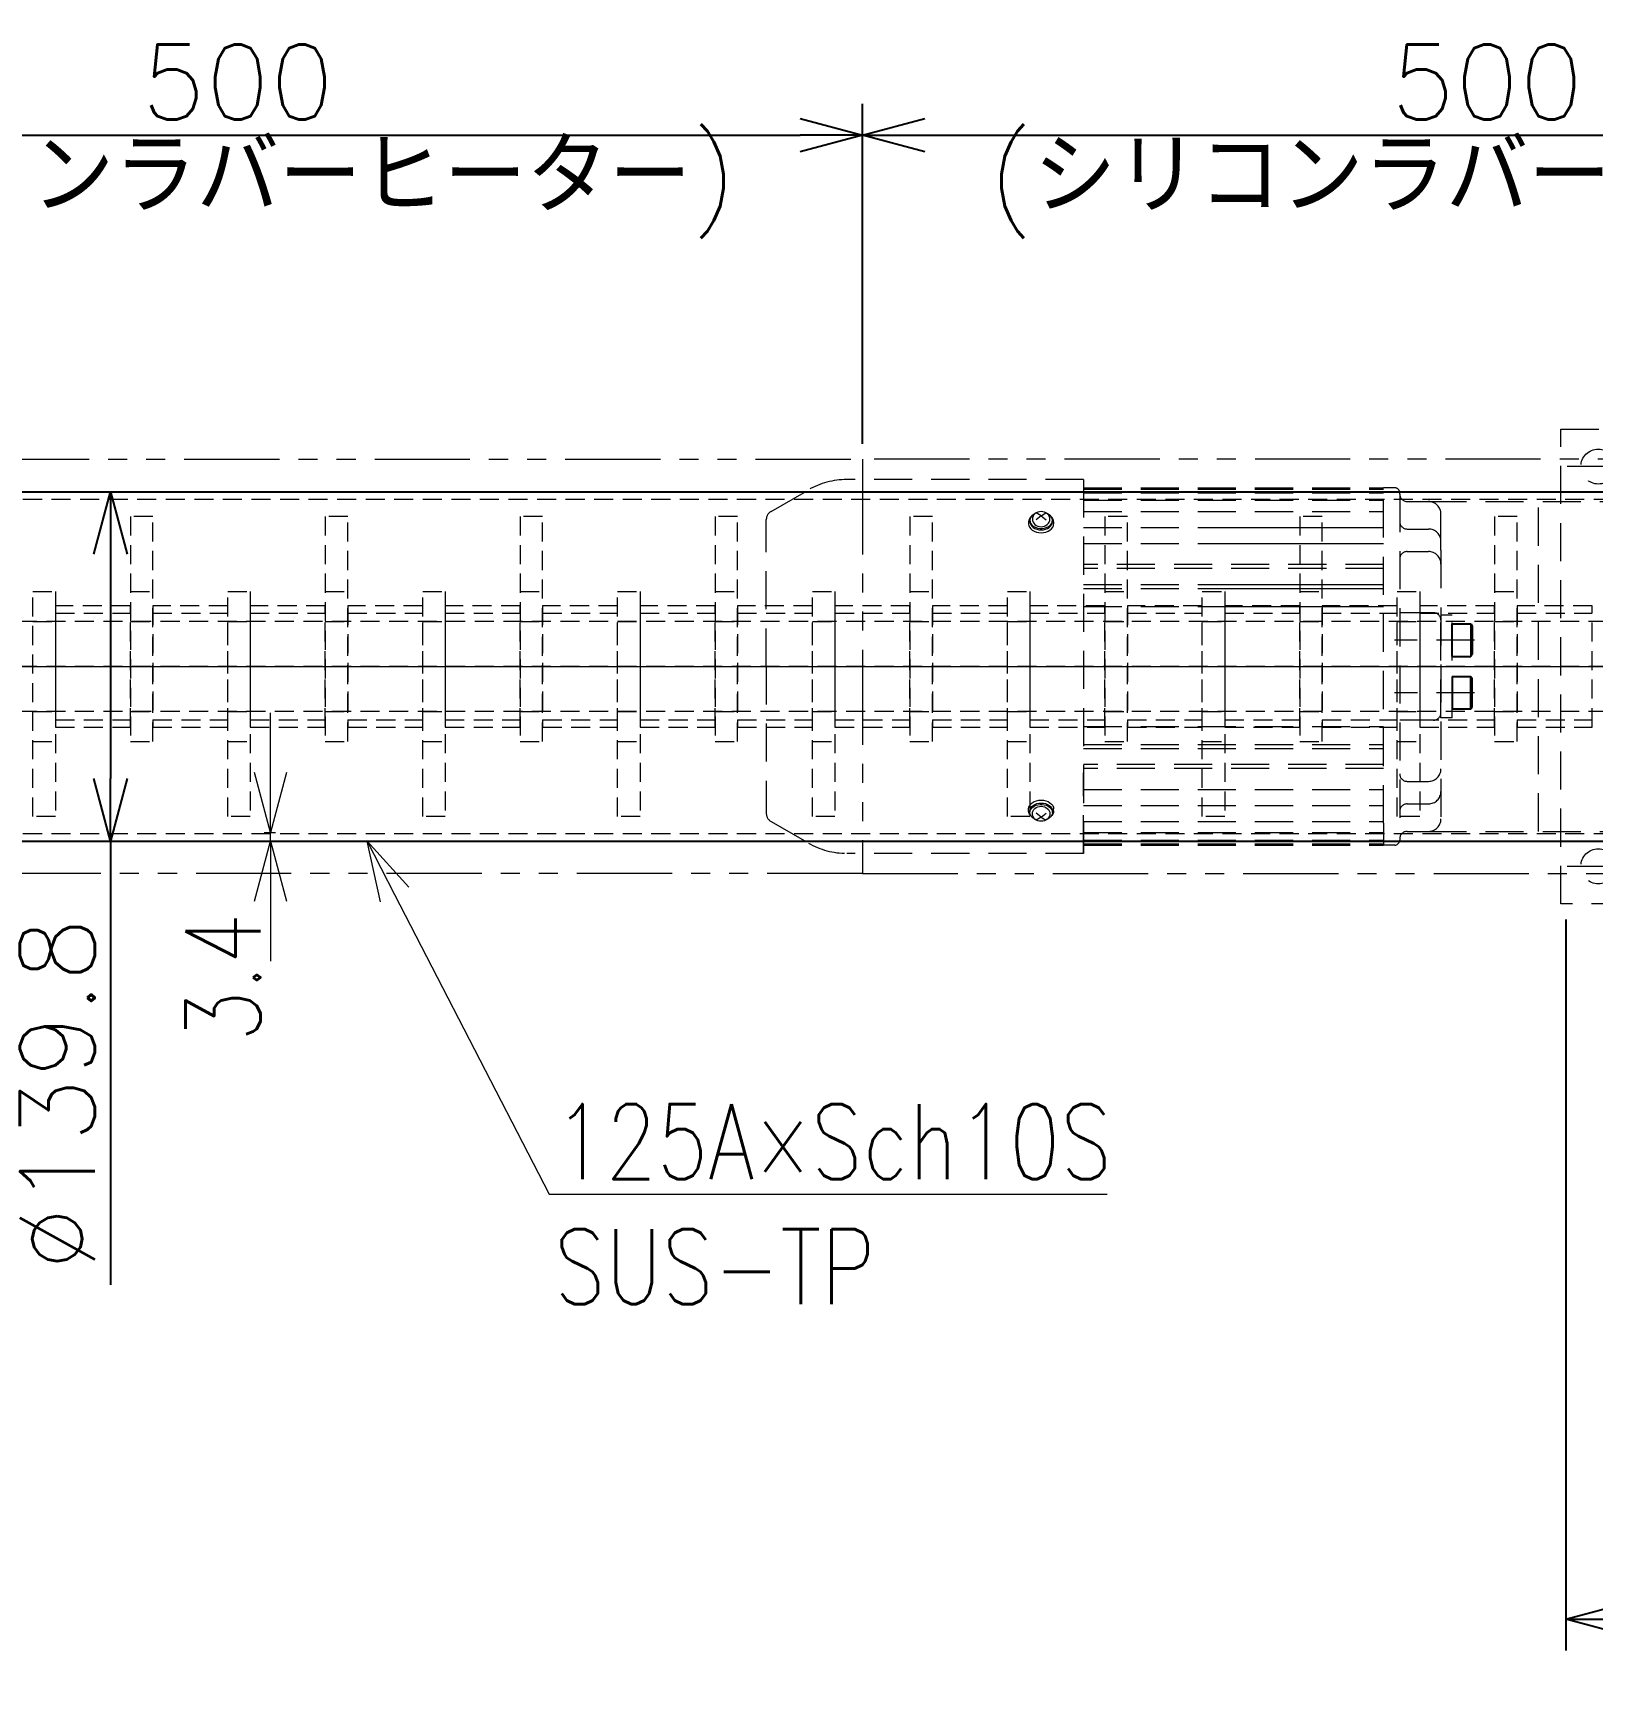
# Model space of a CAD drawing. Header units: millimetres. Extents: x 0 to 38884, y -3675 to 8056.
# Drawn here: x 26723 to 27347, y 4116 to 4775 of the extents above; entities that cross this region are included whole.
import ezdxf
from ezdxf import colors
from ezdxf.entities.mleader import LeaderData, LeaderLine
from ezdxf.math import Vec2, Vec3

# ---------------------------------------------------------------- set-up
doc = ezdxf.new("R2010")
doc.units = ezdxf.units.MM
doc.header["$LTSCALE"] = 2.4
doc.header["$PDMODE"] = 99
doc.header["$PDSIZE"] = 1
for name, pattern in [('CENTER2', [28.575, 19.05, -3.175, 3.175, -3.175]), ('HIDDEN', [9.525, 6.35, -3.175]), ('HIDDEN2', [4.7625, 3.175, -1.5875]), ('PHANTOM2', [31.75, 15.875, -3.175, 3.175, -3.175, 3.175, -3.175])]:
    doc.linetypes.add(name, pattern=pattern)
for name, color, linetype, lineweight in [('03_かくれ線', 6, 'HIDDEN2', 13), ('04_HIDDEN', 2, 'HIDDEN', 13), ('04_中心線', 1, 'CENTER2', 9), ('05_CENTER', 4, 'CENTER2', 13), ('06_PHANTOM', 2, 'PHANTOM2', 13), ('07_寸法線', 3, 'Continuous', 9), ('08_DIM', 3, 'Continuous', 13)]:
    doc.layers.add(name, color=color, linetype=linetype, lineweight=lineweight)
doc.styles.add('KSS_TXT', font='txt.shx', dxfattribs={"bigfont": 'extfont2.shx'})
doc.styles.add('寸法用', font='simplex.shx', dxfattribs={"width": 0.8, "bigfont": '@extfont2.shx'})
doc.dimstyles.new('KSS_DIM', dxfattribs={"dimscale": 2, "dimtxt": 3, "dimasz": 2.5, "dimexe": 1.25, "dimexo": 0.625, "dimtad": 1, "dimdsep": 46, "dimtxsty": 'KSS_TXT', "dimblk": 'OPEN30', "dimcen": 0, "dimazin": 2, "dimtfac": 0.75, "dimtmove": 0, "dimatfit": 3, "dimldrblk": 'OPEN30', "dimfxl": 1.25, "dimtolj": 1, "dimarcsym": 0})
doc.dimstyles.new('機械製図用', dxfattribs={"dimtxt": 3.5, "dimasz": 3.5, "dimexe": 2, "dimexo": 0, "dimgap": 1.2, "dimtad": 1, "dimdsep": 46, "dimtxsty": '寸法用', "dimblk": 'OPEN30', "dimcen": 0, "dimclrd": 256, "dimclre": 256, "dimclrt": 7, "dimazin": 2, "dimtm": 1e-09, "dimtfac": 0.75, "dimtmove": 0, "dimatfit": 3, "dimldrblk": 'OPEN30', "dimfxl": 1, "dimlwd": -1, "dimlwe": -1, "dimarcsym": 0})

# ---------------------------------------------------------------- blocks, each defined once
blk = doc.blocks.new('_Open30')
at = {"color": 0, "linetype": 'ByBlock', "lineweight": -2}
for p, q in [((-1, 0.268), (0, 0)), ((0, 0), (-1, -0.268)), ((0, 0), (-1, 0))]:
    blk.add_line(p, q, dxfattribs=at)
blk = doc.blocks.new('*D1161')
at = {"layer": '08_DIM', "color": 0, "lineweight": -2, "transparency": 16777216}
for p, q in [((27336.21, 4419.94), (27336.21, 4127.43)), ((28174.21, 4419.94), (28174.21, 4127.43)), ((27361.21, 4139.93), (28149.21, 4139.93))]:
    blk.add_line(p, q, dxfattribs=at)
at = {"layer": 'Defpoints', "color": 0, "transparency": 16777216}
for p in [(27336.21, 4426.19), (28174.21, 4426.19), (28174.21, 4139.93)]:
    blk.add_point(p, dxfattribs=at)
at = {"layer": '08_DIM', "color": 0, "lineweight": -2, "transparency": 16777216, "xscale": 25, "yscale": 25, "zscale": 25, "rotation": 180}
blk.add_blockref('_Open30', (27336.21, 4139.93), dxfattribs=at)
at = {"layer": '08_DIM', "color": 0, "lineweight": -2, "transparency": 16777216, "xscale": 25, "yscale": 25, "zscale": 25}
blk.add_blockref('_Open30', (28174.21, 4139.93), dxfattribs=at)
at = {"layer": '08_DIM', "color": 0, "transparency": 16777216, "insert": (27755.21, 4161.18), "char_height": 30, "attachment_point": 5, "style": 'KSS_TXT'}
blk.add_mtext('\\A1;838', dxfattribs=at)
blk = doc.blocks.new('*D1205')
at = {"layer": '08_DIM', "color": 0, "lineweight": -2, "transparency": 16777216}
for p, q in [((27054.71, 4610.34), (27054.71, 4746.28)), ((27554.71, 4610.34), (27554.71, 4746.28)), ((27079.71, 4733.78), (27529.71, 4733.78))]:
    blk.add_line(p, q, dxfattribs=at)
at = {"layer": 'Defpoints', "color": 0, "transparency": 16777216}
for p in [(27554.71, 4733.78), (27054.71, 4604.09), (27554.71, 4604.09)]:
    blk.add_point(p, dxfattribs=at)
at = {"layer": '08_DIM', "color": 0, "lineweight": -2, "transparency": 16777216, "xscale": 25, "yscale": 25, "zscale": 25, "rotation": 180}
blk.add_blockref('_Open30', (27054.71, 4733.78), dxfattribs=at)
at = {"layer": '08_DIM', "color": 0, "lineweight": -2, "transparency": 16777216, "xscale": 25, "yscale": 25, "zscale": 25}
blk.add_blockref('_Open30', (27554.71, 4733.78), dxfattribs=at)
at = {"layer": '08_DIM', "color": 0, "transparency": 16777216, "char_height": 30, "attachment_point": 5, "style": 'KSS_TXT'}
for s, insert in [('\\A1;500', (27304.71, 4755.03)), ('\\A1;(シリコンラバーヒーター)', (27304.71, 4712.53))]:
    blk.add_mtext(s, dxfattribs=dict(at, insert=insert))
blk = doc.blocks.new('*D1206')
at = {"layer": '08_DIM', "color": 0, "lineweight": -2, "transparency": 16777216}
for p, q in [((26554.71, 4610.34), (26554.71, 4746.28)), ((27054.71, 4610.34), (27054.71, 4746.28)), ((26579.71, 4733.78), (27029.71, 4733.78))]:
    blk.add_line(p, q, dxfattribs=at)
at = {"layer": 'Defpoints', "color": 0, "transparency": 16777216}
for p in [(27054.71, 4733.78), (26554.71, 4604.09), (27054.71, 4604.09)]:
    blk.add_point(p, dxfattribs=at)
at = {"layer": '08_DIM', "color": 0, "lineweight": -2, "transparency": 16777216, "xscale": 25, "yscale": 25, "zscale": 25, "rotation": 180}
blk.add_blockref('_Open30', (26554.71, 4733.78), dxfattribs=at)
at = {"layer": '08_DIM', "color": 0, "lineweight": -2, "transparency": 16777216, "xscale": 25, "yscale": 25, "zscale": 25}
blk.add_blockref('_Open30', (27054.71, 4733.78), dxfattribs=at)
at = {"layer": '08_DIM', "color": 0, "transparency": 16777216, "char_height": 30, "attachment_point": 5, "style": 'KSS_TXT'}
for s, insert in [('\\A1;500', (26804.71, 4755.03)), ('\\A1;(シリコンラバーヒーター)', (26804.71, 4712.53))]:
    blk.add_mtext(s, dxfattribs=dict(at, insert=insert))
blk = doc.blocks.new('*D1185')
at = {"layer": '08_DIM', "color": 0, "lineweight": -2, "transparency": 16777216}
for p, q in [((28211.21, 4437.44), (28211.21, 3666.91)), ((24931.71, 3879.94), (24931.71, 3666.91)), ((24956.71, 3679.41), (28186.21, 3679.41))]:
    blk.add_line(p, q, dxfattribs=at)
at = {"layer": 'Defpoints', "color": 0, "transparency": 16777216}
for p in [(28211.21, 4443.69), (24931.71, 3886.19), (28211.21, 3679.41)]:
    blk.add_point(p, dxfattribs=at)
at = {"layer": '08_DIM', "color": 0, "lineweight": -2, "transparency": 16777216, "xscale": 25, "yscale": 25, "zscale": 25, "rotation": 180}
blk.add_blockref('_Open30', (24931.71, 3679.41), dxfattribs=at)
at = {"layer": '08_DIM', "color": 0, "lineweight": -2, "transparency": 16777216, "xscale": 25, "yscale": 25, "zscale": 25}
blk.add_blockref('_Open30', (28211.21, 3679.41), dxfattribs=at)
at = {"layer": '08_DIM', "color": 0, "transparency": 16777216, "insert": (26571.46, 3700.66), "char_height": 30, "attachment_point": 5, "style": 'KSS_TXT'}
blk.add_mtext('\\A1;3279.5', dxfattribs=at)
blk = doc.blocks.new('*D1192')
at = {"layer": '08_DIM', "color": 0, "lineweight": -2, "transparency": 16777216}
for p, q in [((26743.87, 4591.09), (26766.23, 4591.09)), ((26753.73, 4566.09), (26753.73, 4476.29)), ((26743.87, 4451.29), (26766.23, 4451.29)), ((26753.73, 4451.29), (26753.73, 4273.79))]:
    blk.add_line(p, q, dxfattribs=at)
at = {"layer": 'Defpoints', "color": 0, "transparency": 16777216}
for p in [(26737.62, 4591.09), (26737.62, 4451.29), (26753.73, 4451.29)]:
    blk.add_point(p, dxfattribs=at)
at = {"layer": '08_DIM', "color": 0, "lineweight": -2, "transparency": 16777216, "xscale": 25, "yscale": 25, "zscale": 25}
for p, rotation in [((26753.73, 4591.09), 90), ((26753.73, 4451.29), 270)]:
    blk.add_blockref('_Open30', p, dxfattribs=dict(at, rotation=rotation))
at = {"layer": '08_DIM', "color": 0, "transparency": 16777216, "insert": (26732.48, 4350.04), "char_height": 30, "attachment_point": 5, "rotation": 90, "style": 'KSS_TXT'}
blk.add_mtext('\\A1;%%C139.8', dxfattribs=at)
blk = doc.blocks.new('*D1196')
at = {"layer": '08_DIM', "color": 0, "lineweight": -2, "transparency": 16777216}
for p, q in [((28211.21, 4437.44), (28211.21, 3755.72)), ((26474.71, 4409.94), (26474.71, 3755.72)), ((26499.71, 3768.22), (28186.21, 3768.22))]:
    blk.add_line(p, q, dxfattribs=at)
at = {"layer": 'Defpoints', "color": 0, "transparency": 16777216}
for p in [(28211.21, 4443.69), (26474.71, 4416.19), (28211.21, 3768.22)]:
    blk.add_point(p, dxfattribs=at)
at = {"layer": '08_DIM', "color": 0, "lineweight": -2, "transparency": 16777216, "xscale": 25, "yscale": 25, "zscale": 25, "rotation": 180}
blk.add_blockref('_Open30', (26474.71, 3768.22), dxfattribs=at)
at = {"layer": '08_DIM', "color": 0, "lineweight": -2, "transparency": 16777216, "xscale": 25, "yscale": 25, "zscale": 25}
blk.add_blockref('_Open30', (28211.21, 3768.22), dxfattribs=at)
at = {"layer": '08_DIM', "color": 0, "transparency": 16777216, "insert": (27342.96, 3789.47), "char_height": 30, "attachment_point": 5, "style": 'KSS_TXT'}
blk.add_mtext('\\A1;1736.5', dxfattribs=at)
blk = doc.blocks.new('A$C5D2D39D7_1')
at = {"color": 0, "transparency": 33554559}
for p, q in [((-536, 74.8), (-630.75, 74.8)), ((-536, 74.8), (-630.75, 74.8)), ((-536, 74.8), (-536, -74.8)), ((-661.1, 62.04), (-646.15, 70.67)), ((-661.1, 62.04), (-646.15, 70.67)), ((-536, 71.5), (-416, 71.5)), ((-536, 71), (-416, 71)), ((-536, 69.5), (-416, 69.5)), ((-536, 66.5), (-416, 66.5)), ((-411.5, 71.5), (-416, 71.5)), ((-416, -62.75), (-416, 71.5)), ((-409.5, 69), (-409.5, 69.5)), ((-409.5, 69), (-409.5, -69)), ((-406.5, 66), (-398, 66)), ((-406.5, 66), (-398, 66)), ((-398, 66), (-305, 66)), ((-354, -66), (-354, 66)), ((-557.25, 59.7), (-557.66, 59.12)), ((-557.12, 59.69), (-557.39, 59.12)), ((-556.69, 60.22), (-557.25, 59.7)), ((-556.7, 60.22), (-557.12, 59.69)), ((-556.16, 60.68), (-556.7, 60.22)), ((-556.43, 59.53), (-556.5, 58.94)), ((-556.23, 60.1), (-556.43, 59.53)), ((-555.91, 60.62), (-556.23, 60.1)), ((-555.5, 61.05), (-556.16, 60.68)), ((-555.47, 61.07), (-555.91, 60.62)), ((-554.94, 61.45), (-555.47, 61.07)), ((-553, 60.25), (-555, 58.67)), ((-554.34, 61.73), (-554.94, 61.45)), ((-553, 60.25), (-554.93, 61.46)), ((-553.68, 61.9), (-554.34, 61.73)), ((-553, 61.95), (-553.68, 61.9)), ((-552.32, 61.9), (-553, 61.95)), ((-553, 60.25), (-551.07, 61.46)), ((-553, 60.25), (-551, 58.67)), ((-551.66, 61.73), (-552.32, 61.9)), ((-551.06, 61.45), (-551.66, 61.73)), ((-550.53, 61.07), (-551.06, 61.45)), ((-550.09, 60.62), (-550.53, 61.07)), ((-549.84, 60.68), (-550.5, 61.05)), ((-549.77, 60.1), (-550.09, 60.62)), ((-549.3, 60.22), (-549.84, 60.68)), ((-549.57, 59.53), (-549.77, 60.1)), ((-549.5, 58.94), (-549.57, 59.53)), ((-548.75, 59.7), (-549.31, 60.22)), ((-548.88, 59.69), (-549.3, 60.22)), ((-548.61, 59.12), (-548.88, 59.69)), ((-548.34, 59.12), (-548.75, 59.7)), ((-536, 62), (-416, 62)), ((-393, 46.5), (-393, 61)), ((-663, 0), (-663, 58.75)), ((-663, 0), (-663, 58.75)), ((-557.91, 58.49), (-558, 57.84)), ((-558, 57.84), (-558, 57.02)), ((-558, 57.02), (-557.9, 56.33)), ((-557.66, 59.12), (-557.91, 58.49)), ((-557.9, 56.33), (-557.62, 55.67)), ((-557.62, 55.67), (-557.16, 55.06)), ((-557.39, 59.12), (-557.5, 58.52)), ((-557.5, 58.52), (-557.45, 57.92)), ((-557.5, 58.41), (-557.5, 57.84)), ((-557.5, 57.84), (-557.41, 57.22)), ((-557.45, 57.92), (-557.24, 57.34)), ((-557.41, 57.22), (-557.16, 56.62)), ((-557.24, 57.34), (-556.88, 56.8)), ((-557.16, 56.62), (-556.74, 56.07)), ((-557.16, 55.06), (-556.54, 54.52)), ((-556.88, 56.8), (-556.38, 56.31)), ((-556.74, 56.07), (-556.18, 55.59)), ((-556.54, 54.52), (-555.78, 54.09)), ((-556.5, 58.94), (-556.43, 58.36)), ((-556.43, 58.36), (-556.23, 57.79)), ((-556.38, 56.31), (-555.77, 55.9)), ((-556.23, 57.79), (-555.91, 57.27)), ((-556.18, 55.59), (-555.5, 55.2)), ((-555.91, 57.27), (-555.47, 56.81)), ((-555.78, 54.09), (-554.91, 53.76)), ((-555.77, 55.9), (-555.05, 55.57)), ((-555.5, 55.2), (-554.72, 54.9)), ((-555.47, 56.81), (-554.94, 56.44)), ((-555.05, 55.57), (-554.26, 55.35)), ((-554.94, 56.44), (-554.34, 56.16)), ((-554.91, 53.76), (-553.98, 53.56)), ((-554.72, 54.9), (-553.88, 54.72)), ((-554.34, 56.16), (-553.68, 55.99)), ((-554.26, 55.35), (-553.42, 55.24)), ((-553.98, 53.56), (-553, 53.49)), ((-553.88, 54.72), (-553, 54.66)), ((-553.68, 55.99), (-553, 55.93)), ((-553.42, 55.24), (-552.58, 55.24)), ((-553, 55.93), (-552.32, 55.99)), ((-553, 54.66), (-552.12, 54.72)), ((-553, 53.49), (-552.02, 53.56)), ((-552.58, 55.24), (-551.74, 55.35)), ((-552.32, 55.99), (-551.66, 56.16)), ((-552.12, 54.72), (-551.28, 54.9)), ((-552.02, 53.56), (-551.09, 53.76)), ((-551.74, 55.35), (-550.95, 55.57)), ((-551.66, 56.16), (-551.06, 56.44)), ((-551.28, 54.9), (-550.5, 55.2)), ((-551.09, 53.76), (-550.22, 54.09)), ((-551.06, 56.44), (-550.53, 56.81)), ((-550.95, 55.57), (-550.23, 55.9)), ((-550.53, 56.81), (-550.09, 57.27)), ((-550.5, 55.2), (-549.82, 55.59)), ((-550.23, 55.9), (-549.62, 56.31)), ((-550.22, 54.09), (-549.46, 54.52)), ((-550.09, 57.27), (-549.77, 57.79)), ((-549.82, 55.59), (-549.26, 56.07)), ((-549.77, 57.79), (-549.57, 58.36)), ((-549.62, 56.31), (-549.12, 56.8)), ((-549.57, 58.36), (-549.5, 58.94)), ((-549.46, 54.52), (-548.84, 55.06)), ((-549.26, 56.07), (-548.84, 56.62)), ((-549.12, 56.8), (-548.76, 57.34)), ((-548.84, 56.62), (-548.59, 57.22)), ((-548.84, 55.06), (-548.38, 55.67)), ((-548.76, 57.34), (-548.55, 57.92)), ((-548.5, 58.52), (-548.61, 59.12)), ((-548.59, 57.22), (-548.5, 57.84)), ((-548.55, 57.92), (-548.5, 58.52)), ((-548.5, 58.41), (-548.5, 57.84)), ((-548.38, 55.67), (-548.1, 56.33)), ((-548.09, 58.49), (-548.34, 59.12)), ((-548.1, 56.33), (-548, 57.02)), ((-548, 57.84), (-548.09, 58.49)), ((-548, 57.84), (-548, 57.02)), ((-536, 55.59), (-416, 55.59)), ((-481.07, 55.59), (-416, 55.59)), ((-406.5, 55), (-398, 55)), ((-536, 49.22), (-416, 49.22)), ((-479.55, 49.22), (-416, 49.22)), ((-393, 46.5), (-393, -61)), ((-416, 40.85), (-536, 40.85)), ((-416, 40.85), (-479.55, 40.85)), ((-406.5, 45.99), (-398, 45.99)), ((-416, 39.2), (-536, 39.2)), ((-416, 39.2), (-479.55, 39.2)), ((-536, 32.84), (-416, 32.84)), ((-536, 31.21), (-416, 31.21)), ((-479.62, 32.84), (-416, 32.84)), ((-479.55, 31.21), (-416, 31.21)), ((-536, 24), (-416, 24)), ((-479.55, 24), (-416, 24)), ((-396, 21.5), (-409.5, 21.5)), ((-388.5, 20.5), (-393, 20.5)), ((-393, -20.5), (-393, 20.5)), ((-388.5, -20.5), (-388.5, 20.5)), ((-379.59, 10.5), (-411.6, 10.5)), ((-663, 0), (-663, -58.75)), ((-663, 0), (-663, -58.75)), ((-379.57, -10.5), (-411.6, -10.5)), ((-536, -24), (-416, -24)), ((-396, -21.5), (-409.5, -21.5)), ((-388.5, -20.5), (-393, -20.5)), ((-536, -31.21), (-416, -31.21)), ((-536, -32.84), (-416, -32.84)), ((-416, -39.2), (-536, -39.2)), ((-416, -40.85), (-536, -40.85)), ((-536, -74.8), (-536, -42.6)), ((-406.5, -45.99), (-398, -45.99)), ((-536, -49.22), (-416, -49.22)), ((-558, -57.02), (-557.9, -56.33)), ((-558, -57.84), (-558, -57.02)), ((-557.91, -58.49), (-558, -57.84)), ((-557.66, -59.12), (-557.91, -58.49)), ((-557.9, -56.33), (-557.62, -55.67)), ((-557.25, -59.7), (-557.66, -59.12)), ((-557.62, -55.67), (-557.16, -55.06)), ((-557.5, -57.84), (-557.41, -57.22)), ((-557.5, -58.41), (-557.5, -57.84)), ((-557.5, -58.52), (-557.45, -57.92)), ((-557.39, -59.12), (-557.5, -58.52)), ((-557.45, -57.92), (-557.24, -57.34)), ((-557.41, -57.22), (-557.16, -56.62)), ((-557.12, -59.69), (-557.39, -59.12)), ((-557.24, -57.34), (-556.88, -56.8)), ((-557.16, -55.06), (-556.54, -54.52)), ((-557.16, -56.62), (-556.74, -56.07)), ((-556.88, -56.8), (-556.38, -56.31)), ((-556.74, -56.07), (-556.18, -55.59)), ((-556.54, -54.52), (-555.78, -54.09)), ((-556.5, -58.94), (-556.43, -58.36)), ((-556.43, -59.53), (-556.5, -58.94)), ((-556.43, -58.36), (-556.23, -57.79)), ((-556.38, -56.31), (-555.77, -55.9)), ((-556.23, -57.79), (-555.91, -57.27)), ((-556.18, -55.59), (-555.5, -55.2)), ((-555.91, -57.27), (-555.47, -56.81)), ((-555.78, -54.09), (-554.91, -53.76)), ((-555.77, -55.9), (-555.05, -55.57)), ((-555.5, -55.2), (-554.72, -54.9)), ((-555.47, -56.81), (-554.94, -56.44)), ((-555.05, -55.57), (-554.26, -55.35)), ((-553, -60.25), (-555, -58.67)), ((-554.94, -56.44), (-554.34, -56.16)), ((-554.91, -53.76), (-553.98, -53.56)), ((-554.72, -54.9), (-553.88, -54.72)), ((-554.34, -56.16), (-553.68, -55.99)), ((-554.26, -55.35), (-553.42, -55.24)), ((-553.98, -53.56), (-553, -53.49)), ((-553.88, -54.72), (-553, -54.66)), ((-553.68, -55.99), (-553, -55.93)), ((-553.42, -55.24), (-552.58, -55.24)), ((-553, -53.49), (-552.02, -53.56)), ((-553, -54.66), (-552.12, -54.72)), ((-553, -55.93), (-552.32, -55.99)), ((-553, -60.25), (-551, -58.67)), ((-552.58, -55.24), (-551.74, -55.35)), ((-552.32, -55.99), (-551.66, -56.16)), ((-552.12, -54.72), (-551.28, -54.9)), ((-552.02, -53.56), (-551.09, -53.76)), ((-551.74, -55.35), (-550.95, -55.57)), ((-551.66, -56.16), (-551.06, -56.44)), ((-551.28, -54.9), (-550.5, -55.2)), ((-551.09, -53.76), (-550.22, -54.09)), ((-551.06, -56.44), (-550.53, -56.81)), ((-550.95, -55.57), (-550.23, -55.9)), ((-550.53, -56.81), (-550.09, -57.27)), ((-550.5, -55.2), (-549.82, -55.59)), ((-550.23, -55.9), (-549.62, -56.31)), ((-550.22, -54.09), (-549.46, -54.52)), ((-550.09, -57.27), (-549.77, -57.79)), ((-549.82, -55.59), (-549.26, -56.07)), ((-549.77, -57.79), (-549.57, -58.36)), ((-549.62, -56.31), (-549.12, -56.8)), ((-549.57, -58.36), (-549.5, -58.94)), ((-549.5, -58.94), (-549.57, -59.53)), ((-549.46, -54.52), (-548.84, -55.06)), ((-549.26, -56.07), (-548.84, -56.62)), ((-549.12, -56.8), (-548.76, -57.34)), ((-548.61, -59.12), (-548.88, -59.69)), ((-548.84, -55.06), (-548.38, -55.67)), ((-548.84, -56.62), (-548.59, -57.22)), ((-548.76, -57.34), (-548.55, -57.92)), ((-548.34, -59.12), (-548.75, -59.7)), ((-548.5, -58.52), (-548.61, -59.12)), ((-548.59, -57.22), (-548.5, -57.84)), ((-548.55, -57.92), (-548.5, -58.52)), ((-548.5, -58.41), (-548.5, -57.84)), ((-548.38, -55.67), (-548.1, -56.33)), ((-548.09, -58.49), (-548.34, -59.12)), ((-548.1, -56.33), (-548, -57.02)), ((-548, -57.84), (-548.09, -58.49)), ((-548, -57.84), (-548, -57.02)), ((-536, -55.59), (-416, -55.59)), ((-406.5, -55), (-398, -55)), ((-661.1, -62.04), (-646.15, -70.67)), ((-661.1, -62.04), (-646.15, -70.67)), ((-556.69, -60.22), (-557.25, -59.7)), ((-556.7, -60.22), (-557.12, -59.69)), ((-556.16, -60.68), (-556.7, -60.22)), ((-556.23, -60.1), (-556.43, -59.53)), ((-555.91, -60.62), (-556.23, -60.1)), ((-555.5, -61.05), (-556.16, -60.68)), ((-555.47, -61.07), (-555.91, -60.62)), ((-554.94, -61.45), (-555.47, -61.07)), ((-554.34, -61.73), (-554.94, -61.45)), ((-553, -60.25), (-554.93, -61.46)), ((-553.68, -61.9), (-554.34, -61.73)), ((-553, -61.95), (-553.68, -61.9)), ((-553, -60.25), (-551.07, -61.46)), ((-552.32, -61.9), (-553, -61.95)), ((-551.66, -61.73), (-552.32, -61.9)), ((-551.06, -61.45), (-551.66, -61.73)), ((-550.53, -61.07), (-551.06, -61.45)), ((-550.09, -60.62), (-550.53, -61.07)), ((-549.84, -60.68), (-550.5, -61.05)), ((-549.77, -60.1), (-550.09, -60.62)), ((-549.3, -60.22), (-549.84, -60.68)), ((-549.57, -59.53), (-549.77, -60.1)), ((-548.75, -59.7), (-549.31, -60.22)), ((-548.88, -59.69), (-549.3, -60.22)), ((-536, -62), (-416, -62)), ((-416, -62.75), (-416, -71.5)), ((-536, -66.5), (-416, -66.5)), ((-536, -69.5), (-416, -69.5)), ((-536, -71), (-416, -71)), ((-536, -71.5), (-416, -71.5)), ((-411.5, -71.5), (-416, -71.5)), ((-409.5, -69), (-409.5, -69.5)), ((-406.5, -66), (-398, -66)), ((-398, -66), (-305, -66)), ((-536, -74.8), (-630.75, -74.8)), ((-536, -74.8), (-630.75, -74.8))]:
    blk.add_line(p, q, dxfattribs=at)
at = {"color": 0, "lineweight": -3}
for p, q in [((-388.5, 4), (-388.5, 17)), ((-388.5, 17), (-381, 17)), ((-381, 17), (-380.5, 16.13)), ((-381, 17), (-381, 4)), ((-380.5, 16.13), (-380.5, 4.87)), ((-388.5, 4), (-381, 4)), ((-381, 4), (-380.5, 4.87)), ((-388.5, -4), (-388.5, -17)), ((-388.5, -4), (-381, -4)), ((-381, -4), (-380.5, -4.87)), ((-381, -17), (-381, -4)), ((-380.5, -16.13), (-380.5, -4.87)), ((-388.5, -17), (-381, -17)), ((-381, -17), (-380.5, -16.13))]:
    blk.add_line(p, q, dxfattribs=at)
at = {"color": 0}
blk.add_lwpolyline([(-157.5, -95), (-345, -95), (-345, 95), (-157.5, 95)], dxfattribs=at)
at = {"color": 0, "transparency": 33554559}
for centre in [(-330, 80), (-330, -80)]:
    blk.add_circle(centre, 7, dxfattribs=at)
for centre, radius, start, end in [((-630.75, 44), 30.8, 90, 120), ((-630.75, 44), 30.8, 90, 120), ((-411.5, 69.5), 2, 0, 90), ((-406.5, 69), 3, 180, 270), ((-406.5, 69), 3, 180, 270), ((-398, 61), 5, 0, 90), ((-398, 61), 5, 0, 90), ((-659.2, 58.75), 3.8, 120, 180), ((-659.2, 58.75), 3.8, 120, 180), ((-406.5, 58), 3, 180, 270), ((-398, 50), 5, 0, 90), ((-406.5, 42.99), 3, 90, 180), ((-398, 40.99), 5, 0, 90), ((-396, 18.5), 3, 0, 90), ((-396, -18.5), 3, 270, 0), ((-406.5, -42.99), 3, 180, 270), ((-398, -40.99), 5, 270, 0), ((-398, -50), 5, 270, 0), ((-659.2, -58.75), 3.8, 180, 240), ((-659.2, -58.75), 3.8, 180, 240), ((-406.5, -58), 3, 90, 180), ((-398, -61), 5, 270, 0), ((-630.75, -44), 30.8, 240, 270), ((-630.75, -44), 30.8, 240, 270), ((-411.5, -69.5), 2, 270, 0), ((-406.5, -69), 3, 90, 180)]:
    blk.add_arc(centre, radius, start, end, dxfattribs=at)
at = {"layer": '05_CENTER', "color": 0}
for p, q in [((-317.58, 80), (-342.42, 80)), ((-317.58, -80), (-342.42, -80))]:
    blk.add_line(p, q, dxfattribs=at)
at = {"layer": '05_CENTER', "color": 0, "transparency": 33554559}
blk.add_line((-673, 0), (542, 0), dxfattribs=at)
blk = doc.blocks.new('*D1262')
at = {"layer": '07_寸法線', "transparency": 16777216}
for p, q in [((26817.77, 4478.69), (26817.77, 4502.69)), ((26815.2, 4454.69), (26819.77, 4454.69)), ((26815.2, 4451.29), (26819.77, 4451.29)), ((26817.77, 4451.29), (26817.77, 4454.69)), ((26817.77, 4427.29), (26817.77, 4403.29))]:
    blk.add_line(p, q, dxfattribs=at)
at = {"layer": 'Defpoints', "color": 0, "transparency": 16777216}
for p in [(26815.2, 4454.69), (26815.2, 4451.29), (26817.77, 4454.69)]:
    blk.add_point(p, dxfattribs=at)
at = {"layer": '07_寸法線', "transparency": 16777216, "xscale": 24, "yscale": 24, "zscale": 24}
for p, rotation in [((26817.77, 4454.69), 270), ((26817.77, 4451.29), 90)]:
    blk.add_blockref('_Open30', p, dxfattribs=dict(at, rotation=rotation))
at = {"layer": '07_寸法線', "color": 7, "transparency": 16777216, "insert": (26798.77, 4396.73), "char_height": 30, "attachment_point": 5, "rotation": 90, "style": '寸法用'}
blk.add_mtext('3.4', dxfattribs=at)

msp = doc.modelspace()

# ---------------------------------------------------------------- linework, layer by layer
at = {"color": 0}
for p, q in [((26483.7122, 4591.0912), (27755.7122, 4591.0912)), ((26483.7122, 4451.2912), (27755.7122, 4451.2912))]:
    msp.add_line(p, q, dxfattribs=at)
at = {"layer": '03_かくれ線'}
for p, q in [((26478.7122, 4588.0912), (27764.7122, 4588.0912)), ((26761.71, 4551.1912), (26770.71, 4551.1912)), ((26839.71, 4551.1912), (26848.71, 4551.1912)), ((26917.71, 4551.1912), (26926.71, 4551.1912)), ((26995.71, 4551.1912), (27004.71, 4551.1912)), ((27073.71, 4551.1912), (27082.71, 4551.1912)), ((27151.71, 4551.1912), (27160.71, 4551.1912)), ((27229.71, 4551.1912), (27238.71, 4551.1912)), ((27307.71, 4551.1912), (27316.71, 4551.1912)), ((27718.71, 4539.1912), (26515.71, 4539.1912)), ((26722.71, 4539.1912), (26731.71, 4539.1912)), ((26731.71, 4542.4912), (26761.71, 4542.4912)), ((26761.71, 4539.1912), (26770.71, 4539.1912)), ((26770.71, 4542.4912), (26800.71, 4542.4912)), ((26800.71, 4539.1912), (26809.71, 4539.1912)), ((26809.71, 4542.4912), (26839.71, 4542.4912)), ((26839.71, 4539.1912), (26848.71, 4539.1912)), ((26848.71, 4542.4912), (26878.71, 4542.4912)), ((26878.71, 4539.1912), (26887.71, 4539.1912)), ((26887.71, 4542.4912), (26917.71, 4542.4912)), ((26917.71, 4539.1912), (26926.71, 4539.1912)), ((26926.71, 4542.4912), (26956.71, 4542.4912)), ((26956.71, 4539.1912), (26965.71, 4539.1912)), ((26965.71, 4542.4912), (26995.71, 4542.4912)), ((26995.71, 4539.1912), (27004.71, 4539.1912)), ((27004.71, 4542.4912), (27034.71, 4542.4912)), ((27034.71, 4539.1912), (27043.71, 4539.1912)), ((27043.71, 4542.4912), (27073.71, 4542.4912)), ((27073.71, 4539.1912), (27082.71, 4539.1912)), ((27082.71, 4542.4912), (27112.71, 4542.4912)), ((27112.71, 4539.1912), (27121.71, 4539.1912)), ((27121.71, 4542.4912), (27151.71, 4542.4912)), ((27151.71, 4539.1912), (27160.71, 4539.1912)), ((27160.71, 4542.4912), (27190.71, 4542.4912)), ((27190.71, 4539.1912), (27199.71, 4539.1912)), ((27199.71, 4542.4912), (27229.71, 4542.4912)), ((27229.71, 4539.1912), (27238.71, 4539.1912)), ((27238.71, 4542.4912), (27268.71, 4542.4912)), ((27268.71, 4539.1912), (27277.71, 4539.1912)), ((27277.71, 4542.4912), (27307.71, 4542.4912)), ((27307.71, 4539.1912), (27316.71, 4539.1912)), ((27316.71, 4542.4912), (27346.71, 4542.4912)), ((27718.71, 4521.1912), (26515.71, 4521.1912)), ((26688.227, 4521.1912), (26727.2289, 4521.1912)), ((26718.0902, 4521.1912), (26736.2558, 4521.1912)), ((26727.227, 4521.1912), (26766.2289, 4521.1912)), ((26757.0902, 4521.1912), (26775.2558, 4521.1912)), ((26766.227, 4521.1912), (26805.2289, 4521.1912)), ((26796.0902, 4521.1912), (26814.2558, 4521.1912)), ((26805.227, 4521.1912), (26844.2289, 4521.1912)), ((26835.0902, 4521.1912), (26853.2558, 4521.1912)), ((26844.227, 4521.1912), (26883.2289, 4521.1912)), ((26874.0902, 4521.1912), (26892.2558, 4521.1912)), ((26883.227, 4521.1912), (26922.2289, 4521.1912)), ((26913.0902, 4521.1912), (26931.2558, 4521.1912)), ((26922.227, 4521.1912), (26961.2289, 4521.1912)), ((26952.0902, 4521.1912), (26970.2558, 4521.1912)), ((26961.227, 4521.1912), (27000.2289, 4521.1912)), ((26991.0902, 4521.1912), (27009.2558, 4521.1912)), ((27000.227, 4521.1912), (27039.2289, 4521.1912)), ((27030.0902, 4521.1912), (27048.2558, 4521.1912)), ((27039.227, 4521.1912), (27078.2289, 4521.1912)), ((27069.0902, 4521.1912), (27087.2558, 4521.1912)), ((27078.227, 4521.1912), (27117.2289, 4521.1912)), ((27108.0902, 4521.1912), (27126.2558, 4521.1912)), ((27117.227, 4521.1912), (27156.2289, 4521.1912)), ((27147.0902, 4521.1912), (27165.2558, 4521.1912)), ((27156.227, 4521.1912), (27195.2289, 4521.1912)), ((27186.0902, 4521.1912), (27204.2558, 4521.1912)), ((27195.227, 4521.1912), (27234.2289, 4521.1912)), ((27225.0902, 4521.1912), (27243.2558, 4521.1912)), ((27234.227, 4521.1912), (27273.2289, 4521.1912)), ((27264.0902, 4521.1912), (27282.2558, 4521.1912)), ((27273.227, 4521.1912), (27312.2289, 4521.1912)), ((27303.0902, 4521.1912), (27321.2558, 4521.1912)), ((27312.227, 4521.1912), (27351.2289, 4521.1912)), ((27342.0902, 4521.1912), (27360.2558, 4521.1912)), ((27718.71, 4503.1912), (26515.71, 4503.1912)), ((26722.71, 4503.1912), (26731.71, 4503.1912)), ((26731.71, 4499.8912), (26761.71, 4499.8912)), ((26761.71, 4503.1912), (26770.71, 4503.1912)), ((26770.71, 4499.8912), (26800.71, 4499.8912)), ((26800.71, 4503.1912), (26809.71, 4503.1912)), ((26809.71, 4499.8912), (26839.71, 4499.8912)), ((26839.71, 4503.1912), (26848.71, 4503.1912)), ((26848.71, 4499.8912), (26878.71, 4499.8912)), ((26878.71, 4503.1912), (26887.71, 4503.1912)), ((26887.71, 4499.8912), (26917.71, 4499.8912)), ((26917.71, 4503.1912), (26926.71, 4503.1912)), ((26926.71, 4499.8912), (26956.71, 4499.8912)), ((26956.71, 4503.1912), (26965.71, 4503.1912)), ((26965.71, 4499.8912), (26995.71, 4499.8912)), ((26995.71, 4503.1912), (27004.71, 4503.1912)), ((27004.71, 4499.8912), (27034.71, 4499.8912)), ((27034.71, 4503.1912), (27043.71, 4503.1912)), ((27043.71, 4499.8912), (27073.71, 4499.8912)), ((27073.71, 4503.1912), (27082.71, 4503.1912)), ((27082.71, 4499.8912), (27112.71, 4499.8912)), ((27112.71, 4503.1912), (27121.71, 4503.1912)), ((27121.71, 4499.8912), (27151.71, 4499.8912)), ((27151.71, 4503.1912), (27160.71, 4503.1912)), ((27160.71, 4499.8912), (27190.71, 4499.8912)), ((27190.71, 4503.1912), (27199.71, 4503.1912)), ((27199.71, 4499.8912), (27229.71, 4499.8912)), ((27229.71, 4503.1912), (27238.71, 4503.1912)), ((27238.71, 4499.8912), (27268.71, 4499.8912)), ((27268.71, 4503.1912), (27277.71, 4503.1912)), ((27277.71, 4499.8912), (27307.71, 4499.8912)), ((27307.71, 4503.1912), (27316.71, 4503.1912)), ((27316.71, 4499.8912), (27346.71, 4499.8912)), ((26722.71, 4491.1912), (26731.71, 4491.1912)), ((26800.71, 4491.1912), (26809.71, 4491.1912)), ((26878.71, 4491.1912), (26887.71, 4491.1912)), ((26956.71, 4491.1912), (26965.71, 4491.1912)), ((27034.71, 4491.1912), (27043.71, 4491.1912)), ((27112.71, 4491.1912), (27121.71, 4491.1912)), ((27190.71, 4491.1912), (27199.71, 4491.1912)), ((27268.71, 4491.1912), (27277.71, 4491.1912)), ((26478.7122, 4454.2912), (27764.7122, 4454.2912))]:
    msp.add_line(p, q, dxfattribs=at)
for points in [[(26770.71, 4581.1912), (26761.71, 4581.1912), (26761.71, 4491.1912), (26770.71, 4491.1912)], [(26848.71, 4581.1912), (26839.71, 4581.1912), (26839.71, 4491.1912), (26848.71, 4491.1912)], [(26926.71, 4581.1912), (26917.71, 4581.1912), (26917.71, 4491.1912), (26926.71, 4491.1912)], [(27004.71, 4581.1912), (26995.71, 4581.1912), (26995.71, 4491.1912), (27004.71, 4491.1912)], [(27082.71, 4581.1912), (27073.71, 4581.1912), (27073.71, 4491.1912), (27082.71, 4491.1912)], [(27160.71, 4581.1912), (27151.71, 4581.1912), (27151.71, 4491.1912), (27160.71, 4491.1912)], [(27238.71, 4581.1912), (27229.71, 4581.1912), (27229.71, 4491.1912), (27238.71, 4491.1912)], [(27316.71, 4581.1912), (27307.71, 4581.1912), (27307.71, 4491.1912), (27316.71, 4491.1912)], [(26731.71, 4461.1912), (26722.71, 4461.1912), (26722.71, 4551.1912), (26731.71, 4551.1912)], [(26809.71, 4461.1912), (26800.71, 4461.1912), (26800.71, 4551.1912), (26809.71, 4551.1912)], [(26887.71, 4461.1912), (26878.71, 4461.1912), (26878.71, 4551.1912), (26887.71, 4551.1912)], [(26965.71, 4461.1912), (26956.71, 4461.1912), (26956.71, 4551.1912), (26965.71, 4551.1912)], [(27043.71, 4461.1912), (27034.71, 4461.1912), (27034.71, 4551.1912), (27043.71, 4551.1912)], [(27121.71, 4461.1912), (27112.71, 4461.1912), (27112.71, 4551.1912), (27121.71, 4551.1912)], [(27199.71, 4461.1912), (27190.71, 4461.1912), (27190.71, 4551.1912), (27199.71, 4551.1912)], [(27277.71, 4461.1912), (27268.71, 4461.1912), (27268.71, 4551.1912), (27277.71, 4551.1912)], [(26731.71, 4496.8912), (26761.71, 4496.8912), (26761.71, 4545.4912), (26731.71, 4545.4912)], [(26770.71, 4496.8912), (26800.71, 4496.8912), (26800.71, 4545.4912), (26770.71, 4545.4912)], [(26809.71, 4496.8912), (26839.71, 4496.8912), (26839.71, 4545.4912), (26809.71, 4545.4912)], [(26848.71, 4496.8912), (26878.71, 4496.8912), (26878.71, 4545.4912), (26848.71, 4545.4912)], [(26887.71, 4496.8912), (26917.71, 4496.8912), (26917.71, 4545.4912), (26887.71, 4545.4912)], [(26926.71, 4496.8912), (26956.71, 4496.8912), (26956.71, 4545.4912), (26926.71, 4545.4912)], [(26965.71, 4496.8912), (26995.71, 4496.8912), (26995.71, 4545.4912), (26965.71, 4545.4912)], [(27004.71, 4496.8912), (27034.71, 4496.8912), (27034.71, 4545.4912), (27004.71, 4545.4912)], [(27043.71, 4496.8912), (27073.71, 4496.8912), (27073.71, 4545.4912), (27043.71, 4545.4912)], [(27082.71, 4496.8912), (27112.71, 4496.8912), (27112.71, 4545.4912), (27082.71, 4545.4912)], [(27121.71, 4496.8912), (27151.71, 4496.8912), (27151.71, 4545.4912), (27121.71, 4545.4912)], [(27160.71, 4496.8912), (27190.71, 4496.8912), (27190.71, 4545.4912), (27160.71, 4545.4912)], [(27199.71, 4496.8912), (27229.71, 4496.8912), (27229.71, 4545.4912), (27199.71, 4545.4912)], [(27238.71, 4496.8912), (27268.71, 4496.8912), (27268.71, 4545.4912), (27238.71, 4545.4912)], [(27277.71, 4496.8912), (27307.71, 4496.8912), (27307.71, 4545.4912), (27277.71, 4545.4912)], [(27316.71, 4496.8912), (27346.71, 4496.8912), (27346.71, 4545.4912), (27316.71, 4545.4912)]]:
    msp.add_lwpolyline(points, close=True, dxfattribs=at)
at = {"layer": '04_中心線'}
for p, q in [((26459.1139, 4521.1912), (27784.7122, 4521.1912)), ((26495.7122, 4521.1912), (28088.7122, 4521.1912))]:
    msp.add_line(p, q, dxfattribs=at)
at = {"layer": '06_PHANTOM', "color": 1}
for points in [[(26554.7122, 4604.0912), (27054.7122, 4604.0912), (27054.7122, 4438.2912), (26554.7122, 4438.2912)], [(27554.7122, 4604.0912), (27054.7122, 4604.0912), (27054.7122, 4438.2912), (27554.7122, 4438.2912)]]:
    msp.add_lwpolyline(points, close=True, dxfattribs=at)

# ---------------------------------------------------------------- block references
at = {"layer": '04_HIDDEN', "color": 9}
msp.add_blockref('A$C5D2D39D7_1', (27679.2122, 4521.1912), dxfattribs=at)

# ---------------------------------------------------------------- dimensions: what is measured, and where the dimension line sits
at = {"layer": '07_寸法線'}
dim = msp.add_linear_dim(base=(26817.7743, 4454.6912), p1=(26815.2004, 4451.2912), p2=(26815.2004, 4454.6912), angle=270, dimstyle='機械製図用', override={"dimtxt": 30, "dimasz": 24, "dimgap": 4, "dimtmove": 2}, dxfattribs=at)
dim.commit()
dim.dimension.update_dxf_attribs({"geometry": '*D1262', "text_midpoint": (26798.7743, 4396.7282), "dimtype": 160})
at = {"layer": '08_DIM'}
for base, p1, p2, override, picture, middle in [((27054.7122, 4733.7837), (26554.7122, 4604.0912), (27054.7122, 4604.0912), {"dimscale": 10, "dimpost": '\\X(シリコンラバーヒーター)'}, '*D1206', (26804.7122, 4733.7837)), ((27554.7122, 4733.7837), (27054.7122, 4604.0912), (27554.7122, 4604.0912), {"dimscale": 10, "dimpost": '\\X(シリコンラバーヒーター)'}, '*D1205', (27304.7122, 4733.7837)), ((28211.2122, 3679.4117), (24931.7122, 3886.1912), (28211.2122, 4443.6912), {"dimscale": 10, "dimarcsym": 1}, '*D1185', (26571.4622, 3700.6617)), ((28211.2122, 3768.224), (26474.7122, 4416.1912), (28211.2122, 4443.6912), {"dimscale": 10, "dimarcsym": 1}, '*D1196', (27342.9622, 3789.474)), ((28174.2122, 4139.9285), (27336.2122, 4426.1912), (28174.2122, 4426.1912), {"dimscale": 10, "dimarcsym": 1}, '*D1161', (27755.2122, 4161.1785))]:
    dim = msp.add_linear_dim(base=base, p1=p1, p2=p2, dimstyle='KSS_DIM', override=override, dxfattribs=at)
    dim.commit()
    dim.dimension.update_dxf_attribs({"geometry": picture, "text_midpoint": middle})
dim = msp.add_linear_dim(base=(26753.7326, 4451.2912), p1=(26737.6225, 4591.0912), p2=(26737.6225, 4451.2912), angle=90, text='%%C<>', dimstyle='KSS_DIM', override={"dimscale": 10}, dxfattribs=at)
dim.commit()
dim.dimension.update_dxf_attribs({"geometry": '*D1192', "text_midpoint": (26732.4826, 4350.0412)})

# ---------------------------------------------------------------- leaders
at = {"layer": '07_寸法線'}
ml = msp.add_multileader_mtext('Standard', dxfattribs=at)
ml.set_content('125A×Sch10S\\PSUS-TP', color=7, style='寸法用')
ml.set_leader_properties(color=256, linetype='ByLayer', lineweight=-1)
ml.set_arrow_properties(name='OPEN30')
ml.build(insert=Vec2(0, 0))
ml.multileader.update_dxf_attribs({"has_dogleg": 0, "text_left_attachment_type": 6, "text_right_attachment_type": 6, "arrow_head_size": 24})
ctx = ml.context
ctx.base_point, ctx.char_height, ctx.arrow_head_size, ctx.plane_origin = Vec3(26929.2827, 4310.0353), 30, 24, Vec3(26814.5519, 4102.9853)
ctx.left_attachment, ctx.right_attachment = 6, 6
notes = []
notes.append((ctx, [(1, (1, 1, 0), (26921.2827, 4310.0353), (1, 0), 8, [(0, [(26856.4872, 4451.2912)], 0, [])])]))
ctx.mtext.insert, ctx.mtext.flow_direction = Vec3(26931.2827, 4346.0353), 5
for ctx, leaders in notes:
    for number, flags, end, landing, length, lines in leaders:
        leader = LeaderData()
        leader.index, (leader.has_last_leader_line, leader.has_dogleg_vector, leader.attachment_direction) = number, flags
        leader.last_leader_point, leader.dogleg_vector, leader.dogleg_length = Vec3(end), Vec3(landing), length
        for number, points, colour, breaks in lines:
            line = LeaderLine()
            line.index, line.vertices, line.color, line.breaks = number, Vec3.list(points), colors.encode_raw_color(colour), breaks
            leader.lines.append(line)
        ctx.leaders.append(leader)

doc.saveas('drawing.dxf')
